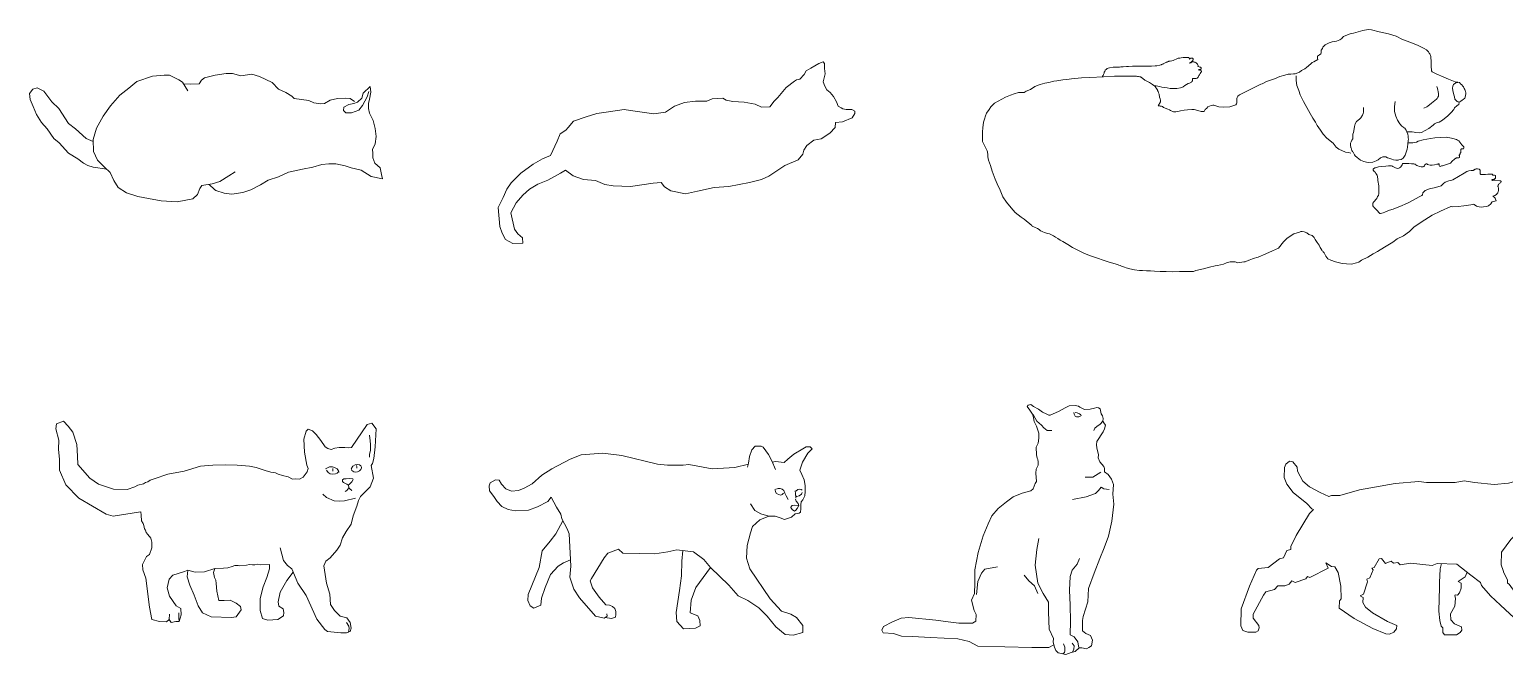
# Model space of a CAD drawing. Header units: millimetres. Extents: x -63086 to 144078, y -129912 to 13382.
# Drawn here: x -57224 to -54804, y -95728 to -94704 of the extents above; entities that cross this region are included whole.
import ezdxf

# ---------------------------------------------------------------- set-up
doc = ezdxf.new("R2010")
doc.units = ezdxf.units.MM
doc.layers.get('0').update_dxf_attribs({"lineweight": 0})
doc.layers.add('展開建具用', color=250, linetype='Continuous', lineweight=9)

# ---------------------------------------------------------------- blocks, each defined once
blk = doc.blocks.new('犬13（CAD素材.com）')
at = {"color": 0, "linetype": 'ByBlock', "lineweight": -2}
for points in [[(-21.9, 57.1), (-21.7, 57.1), (-20.5, 56.9), (-18.9, 56.8), (-13.5, 56.8), (-10.3, 56.3), (-8, 55.8), (-2.1, 55.1), (1.9, 56.1), (7.9, 58.9), (14, 62.2), (21.2, 68), (23.3, 69.9), (27.5, 72.2), (30.9, 72.9), (36.2, 75.9), (45, 83.3), (50.4, 88.6), (54.8, 93.5), (56.2, 96.2), (59.8, 99.6), (59.8, 99.6), (59.9, 99.7), (60, 99.7), (60.5, 100), (61.3, 100.5), (62.2, 101.2), (63.2, 102), (63.2, 102), (63.3, 102.2), (63.3, 102.2), (63.4, 102.6), (63.4, 103), (63.2, 103.8), (63.5, 105.2), (63.8, 105.6), (64.8, 106.3), (66.2, 107.5), (68.4, 109.1), (70, 110.1), (72.7, 112.3), (73.5, 113.9), (74.2, 116.3), (74.3, 119.2), (74.3, 121), (73.9, 123.3), (73.7, 124.1), (73.4, 125.1), (73.2, 125.5), (72.8, 126.4), (72, 127.9), (71.4, 129.2), (70.6, 130.6), (69.2, 132.6), (68.3, 133.5), (65.1, 136.2), (64.5, 137.1), (64.5, 137.1), (64, 137.6), (61.2, 138.5), (56.9, 139.2), (46.1, 143.4), (37.1, 147.1), (27.2, 151.8), (19.5, 155.1), (19.4, 155.6), (18.5, 157.2), (18.3, 158.3), (18.2, 159.5), (17.9, 162.2), (17.8, 165), (17.8, 170.2), (17.6, 172.6), (17.6, 175.3), (17.4, 176.9), (17.2, 178.9), (17.2, 180.5), (15.4, 184.7), (14.3, 186.2), (14.3, 186.2), (13.1, 187.9), (10.1, 191.4), (6.4, 193.7), (-3.5, 198.5), (-15.9, 203.3), (-29.5, 208.6), (-39.8, 213.9), (-52.5, 217.8), (-67.7, 220.8), (-80.3, 224.1), (-85.4, 224.7), (-94.4, 222.9), (-109.6, 218.8), (-115.3, 217.4), (-122.5, 214.8), (-126.4, 213.2), (-127.8, 211.9), (-129.1, 209.9), (-132, 207.7), (-137.5, 205.4), (-141.4, 205.1), (-144.8, 204.7), (-149.7, 202.8), (-156.1, 199.4), (-160.3, 195.9), (-160.7, 193.6), (-162.8, 190.9), (-163, 189.3), (-163, 186.3), (-163.5, 184.7), (-165.3, 183.5), (-167.4, 182.4), (-168.6, 181.3), (-168.6, 181.3), (-168.7, 180.5), (-168.9, 179.5), (-168.9, 177.2), (-168.4, 175.8), (-170.9, 173.8), (-172, 173.5), (-175, 171.8), (-177.3, 170.7), (-179.8, 168.6), (-186.7, 162.7), (-189.8, 160.4), (-194.8, 157.7), (-198.5, 154.9), (-205.4, 152.3), (-208.3, 152.3), (-212.8, 151.7), (-217.1, 151.4), (-222.6, 149.9), (-230.4, 147.7), (-239.5, 143.9), (-252.2, 139.7), (-259.6, 135.7), (-261.9, 135.1), (-261.9, 135.1), (-296.5, 117.4), (-299.5, 115.7), (-300.6, 113.4), (-301.3, 111.6), (-301.3, 104), (-301.8, 102.9), (-302.5, 101.5), (-307.8, 99.4), (-312.4, 98), (-323.4, 97.6), (-330.8, 98), (-337.4, 100.3), (-339.1, 100.8), (-340.7, 100.6), (-343.4, 99.9), (-348.7, 97.8), (-350.3, 96), (-353.3, 93.7), (-354.9, 90.4), (-355.6, 90.2), (-359.5, 90.2), (-365.3, 92), (-371.3, 93.7), (-375.2, 93.7), (-382.3, 93), (-387.6, 92.3), (-393.6, 91.3), (-397.8, 90.2), (-401.4, 89.5), (-403.7, 89.5), (-405.1, 89.7), (-409.7, 91.8), (-411.8, 93.2), (-414.3, 94.3), (-421.2, 97.1), (-422.9, 98.3), (-424.9, 98.9), (-426.5, 99.2), (-427, 99.2), (-428.1, 99.4), (-430, 99.8), (-426.2, 106.3), (-426.2, 106.5), (-426.2, 107.2), (-426.3, 107.6), (-426.3, 108), (-426.3, 108.4), (-426.4, 108.8), (-426.5, 109.2), (-426.6, 109.7), (-426.8, 110.5), (-426.9, 111.1), (-427, 111.3), (-427.9, 113.6), (-428.6, 118.5), (-429.6, 120.9), (-430.3, 123.3), (-430.5, 123.8), (-430.7, 124.3), (-431.1, 125), (-431.5, 125.7), (-431.7, 126.2), (-432.2, 126.9), (-432.5, 127.5), (-432.9, 128.2), (-433.3, 128.8), (-433.8, 129.5), (-434.1, 129.9), (-434.5, 130.3), (-434.5, 130.3), (-434.6, 130.5), (-435, 131.2), (-435.4, 131.7), (-435.8, 132), (-436.3, 132.4), (-437.1, 132.9), (-439.4, 134.4), (-444.2, 138), (-451.8, 141.9), (-458.3, 146.6), (-458.7, 146.7), (-459.4, 147), (-460.3, 147.4), (-462.5, 147.9), (-464, 147.9), (-465.7, 148), (-468.1, 148.1), (-468.3, 148), (-479.5, 148), (-501.6, 148.4), (-519.9, 147.3), (-542.4, 146.3), (-555.9, 145.6), (-572.4, 143.9), (-580, 143), (-586.5, 142.5), (-596.6, 140.7), (-601.5, 139.8), (-609.3, 137.9), (-616.2, 136.9), (-623.5, 134.7), (-625.3, 133.9), (-632.5, 131.2), (-639.7, 126.6), (-646.8, 123.4), (-650.2, 121.5), (-651.4, 121.4), (-659.4, 121.4), (-666.6, 119.2), (-672.3, 117.1), (-680.5, 113.7), (-698.8, 104.2), (-703.4, 99.3), (-704.6, 97.7), (-707.4, 93.4), (-712, 87.7), (-713.4, 83), (-715.1, 77.6), (-716.5, 72.6), (-718, 63.5), (-718.1, 56.7), (-718.1, 53.4), (-718.6, 46), (-718.6, 46), (-718.3, 41.1), (-717, 38.8), (-713.4, 31.3), (-710.6, 25.8), (-710.3, 24.2), (-709.7, 19.3), (-709.4, 15.9), (-708.6, 10.3), (-707.1, 6.4), (-705.4, 1.7), (-702.3, -7.7), (-697.7, -20.6), (-694.3, -28.4), (-694.3, -28.4), (-689.6, -38.6), (-684.9, -49.6), (-679.2, -58.4), (-671.3, -67.9), (-664.7, -75.3), (-654.9, -82.9), (-649.9, -86.5), (-637.6, -96.8), (-636.6, -97.6), (-633.1, -99.3), (-628, -101.4), (-625.6, -103), (-625.6, -103), (-624.5, -104.4), (-623.1, -105.2), (-621.3, -106.1), (-619.2, -107.1), (-616.9, -108.1), (-613.6, -109), (-611.9, -109.6), (-608.6, -110.2), (-606.4, -111.1), (-601.9, -113.8), (-598.4, -115.8), (-594.9, -117.8), (-590.7, -120.5), (-586.3, -122.9), (-578.5, -127.5), (-570.6, -132.7), (-560.7, -137.8), (-551.9, -142), (-542.6, -145.6), (-539.5, -147), (-510.8, -157), (-497.1, -160.8), (-494.9, -161.7), (-492.4, -162.3), (-490.1, -163.4), (-485.3, -164.9), (-482.4, -166), (-476.6, -167.8), (-468.9, -169.2), (-461, -170.5), (-455.6, -170.6), (-449.2, -170.7), (-443, -170.7), (-436, -171.5), (-427, -172.3), (-417.3, -172.3), (-407, -172.4), (-395.3, -172.3), (-382.9, -172.2), (-374.8, -172.2), (-372.4, -172), (-368.2, -170.5), (-355.8, -167.6), (-345.9, -165.1), (-336.6, -162.7), (-333.1, -162.1), (-323.2, -160), (-318.2, -158), (-312.1, -156.4), (-304.1, -156.4), (-299.7, -157.8), (-289.4, -156.4), (-287.7, -156.1), (-281.2, -153.5), (-280.8, -153.3), (-275.6, -151), (-274.5, -150.8), (-266.1, -148.7), (-253.6, -143), (-242.5, -138.3), (-233, -134), (-224.3, -123.3), (-218.7, -117.6), (-207.8, -110.4), (-198.3, -107.4), (-198.3, -107.4), (-196, -106.5), (-193.7, -106.5), (-190.8, -107.2), (-186.5, -108.8), (-183.1, -111.1), (-177.6, -112.9), (-174.2, -116.3), (-172.4, -119.7), (-169.5, -124.7), (-166.3, -129), (-164.5, -132.6), (-163.3, -134.2), (-161.7, -137.1), (-160.9, -138.2), (-160.2, -138.8), (-159.3, -139.6), (-158.7, -140.4), (-157.6, -141.7), (-157.2, -142.5), (-156.6, -143.7), (-155, -146.9), (-151.6, -151.3), (-146.8, -153.4), (-139.3, -156.4), (-128.4, -159.1), (-121, -159.5), (-113.1, -159.8), (-104.6, -157.8), (-101.2, -156.8), (-96.5, -153.4), (-96.5, -153.4), (-86, -148.3), (-77.3, -143.2), (-70.3, -139.1), (-59.1, -132), (-45.3, -123.7), (-38.3, -118.6), (-27.8, -113.3), (-18.1, -106.2), (-10, -98.8), (7.2, -87.5), (19.3, -79.8), (33.2, -73.3), (50, -65.7), (50.7, -65.7), (50.7, -65.7), (52.6, -65.9), (61.8, -65.2), (71.5, -64.5), (82.5, -62.9), (84.8, -62.4), (86.9, -61.5), (87.1, -61.5), (88.3, -62.4), (92.2, -64.7), (96.5, -66.1), (99.5, -66.4), (103.5, -66.1), (108.7, -65.2), (111.5, -64.3), (115.7, -61.3), (117, -58.1), (117.5, -57.7), (118.1, -57.7), (118.5, -57.8), (124.2, -56), (123.4, -53.2), (122.6, -51.9), (120.4, -49.5), (118.6, -48.4), (122.3, -47.3), (124.8, -45.7), (126.2, -43.9), (127, -43), (127.6, -41), (128.1, -39.9), (128.1, -37.5), (128, -35.5), (127.5, -33.3), (127.5, -33.3), (127.3, -32.9), (127.2, -32.3), (127.2, -31.7), (127.3, -31.3), (127.5, -30.5), (127.9, -29.7), (128.3, -28.9), (129.3, -28.3), (130.5, -27.8), (131, -26.9), (131.8, -26), (132.3, -25.2), (132.4, -24.6), (132.1, -23.8), (132.1, -23.8), (131.9, -23.6), (130.2, -23.1), (121.9, -22.3), (119.9, -22.2), (118.4, -22.6), (117.4, -21.8), (118, -21.4), (119.6, -21.1), (120, -21), (120.8, -20.5), (121.4, -20.3), (122.1, -20), (122.8, -19.5), (123.2, -18.8), (123.4, -18.1), (123.4, -16.3), (123.4, -15.6), (123.3, -15), (123, -14.8), (122.8, -14.5), (121.6, -13.9), (120.6, -13.9), (119, -13.9), (118.2, -13.7), (118.1, -13.3), (118.1, -12.7), (117.9, -12.5), (110.4, -12.5), (107, -12.9), (103.7, -13), (98.9, -13), (98.4, -12.7), (98.1, -11.9), (98, -11.7), (98, -11.3), (98, -9.8), (98, -9.2), (97.8, -8.4), (97.8, -7.5), (97.8, -7.1), (97.8, -6.5), (97.8, -6.1), (97.8, -5.8), (97.4, -5.1), (96.4, -4.2), (95.9, -4.1), (93.9, -3.8), (92.8, -3.8), (91.5, -3.9), (89.8, -4.3), (89.3, -4.7), (88.7, -4.8), (88, -5.2), (87.5, -5.8), (87.1, -6.1), (86.8, -6.3), (86.8, -6.3), (86.6, -6.3), (85.6, -6.5), (84.9, -6.6), (84.4, -6.7), (83.5, -6.6), (79.3, -6.9), (76.1, -8), (71.7, -10.6), (62.5, -16.5), (53, -21.7), (49.8, -22.7), (46.6, -23.1), (40.9, -25.8), (37.8, -27.9), (34.2, -31.3), (28.6, -33.2), (22.7, -34.9), (20.1, -35.2), (16.2, -35.7), (12, -37.5), (8.1, -39.4), (6.2, -41), (4.1, -43.1), (3.5, -46.1), (2.2, -47.6), (1.2, -48.1), (-2.1, -49.6), (-11.9, -55.2), (-21.3, -60), (-33.5, -65.6), (-43.7, -69.1), (-44.9, -69.7), (-44.9, -69.7), (-50.5, -71.7), (-58.4, -74.7), (-61.3, -75.9), (-65.6, -76.9), (-66.5, -76.9), (-67, -76.5), (-68.1, -75.1), (-70.5, -72.4), (-72.1, -70.7), (-73.4, -69.1), (-75.3, -67.5), (-76, -66.8), (-76.5, -66.3), (-77.4, -65.4), (-77.6, -64.9), (-77.9, -64.2), (-78, -63.5), (-78.1, -62.7), (-78.1, -61.9), (-78, -60.8), (-77.8, -60.2), (-76.6, -57.8), (-74.5, -55.9), (-73.5, -54.7), (-73, -53.8), (-71.6, -52.3), (-70.1, -49.1), (-68.9, -47.6), (-68, -44.1), (-67.9, -41.7), (-67.9, -34.3), (-68.2, -31.3), (-69.7, -23), (-69.7, -20.2), (-71, -13.9), (-73, -11.3), (-73.8, -9.3), (-74.4, -9), (-75.7, -7.8), (-77.1, -6.5), (-77.4, -5.9), (-77.4, -4.2), (-76.6, -3.1), (-75.3, -2.7), (-74.5, -2.3), (-73.6, -2), (-68.7, -0.6), (-63.6, 0.1), (-56.5, 0.6), (-52.1, 1), (-48.7, 1.4), (-47.4, 1.3), (-46, 0.9), (-45, 0.2), (-44.1, -0.5), (-40.6, -2.1), (-39, -2.5), (-37.7, -2.9), (-35.5, -2.7), (-34.2, -2.2), (-32.8, -1.2), (-32.3, -0.3), (-31, 1.4), (-30, 2.7), (-29.4, 3.7), (-29.1, 4.7), (-28.7, 5.1), (-28.6, 5.1), (-28.5, 5.2), (-28.2, 5.2), (-26.9, 5.3), (-24.9, 5.3), (-22.1, 5.1), (-19.2, 5.1), (-14.7, 4.6), (-10.6, 4.3), (-9.6, 4.1), (-8.1, 3.7), (-7.2, 2.7), (-6, 1.8), (-4, 1), (-1.2, 0.3), (1.2, -0.3), (4.5, -0.3), (5.9, 0.3), (6.6, 1), (7, 1.6), (7, 1.8), (7.2, 2.6), (7.8, 3.6), (8.2, 3.9), (9.4, 4.3), (10.5, 4.3), (11.9, 3.4), (13.8, 2.6), (16.1, 2.4), (19.3, 2.5), (23.3, 3.1), (26.8, 4), (29.3, 4.2), (29.7, 4.4), (30.2, 4.6), (30.6, 4.6), (30.8, 4.3), (30.8, 4), (31, 3.1), (31, 3), (31, 2.2), (31, 1.5), (31.2, 0.7), (31.6, 0.5), (32.6, 0.4), (34.6, 1.1), (36.5, 1.2), (38, 1.6), (39.3, 2.1), (41.1, 2.7), (46.3, 4.5), (49.3, 5.8), (52, 9), (56.1, 12), (56.7, 12.7), (56.8, 12.9), (57.1, 13.3), (57.7, 13.5), (57.9, 13.6), (58.7, 14), (59.5, 14.2), (60, 14.3), (60.9, 14.4), (62, 14.5), (63, 14.6), (64, 14.9), (64, 14.9), (64.2, 15), (64.2, 15.1), (64.2, 15.1), (64.3, 15.4), (64.3, 15.5), (64.4, 15.7), (64.4, 16), (64.4, 16.3), (64.4, 16.6), (64.3, 16.7), (64.3, 16.8), (64.3, 17), (64.2, 17.3), (64, 17.6), (63.8, 17.9), (63.6, 18.2), (63.4, 18.6), (63.6, 18.8), (63.6, 18.8), (64, 19.1), (64.6, 19.5), (64.9, 19.8), (64.9, 20.6), (65, 21), (65.4, 21.8), (66, 22.3), (66.3, 22.9), (66.3, 23.4), (66.3, 24.2), (66.3, 24.9), (66.2, 26), (66.3, 27), (66.6, 27.8), (67.4, 28.9), (67.7, 29), (68.2, 28.9), (69.5, 28.9), (70.2, 29), (70.8, 29.3), (71.4, 30.3), (71.4, 31.4), (71.2, 32.2), (71.2, 32.2), (71, 32.9), (68.1, 35.8), (64.8, 40.1), (63.1, 42), (61.1, 43.3), (59, 44.5), (53.3, 46.3), (50.8, 46.6), (42.2, 48.2), (32.9, 47.7), (23.9, 47.4), (16.8, 46.3), (4.3, 43.6), (-3.7, 41.5), (-6.6, 40), (-9.2, 39.5), (-12.4, 39.2), (-14.9, 38.9), (-18, 38.8), (-19.3, 38.8), (-20.4, 38.8)], [(-436.1, 132.3), (-435.9, 132.3), (-435.9, 132.3), (-435.7, 132.4), (-433.7, 132.6), (-427.8, 131.1), (-424.3, 130), (-420.5, 129.5), (-415.6, 129.2), (-410.4, 128.1), (-399.4, 128.1), (-393.6, 128.9), (-391.1, 129.9), (-389.1, 130.9), (-386.4, 133), (-380.9, 136.2), (-378.6, 136.8), (-376.8, 137.7), (-375.6, 138.6), (-374.7, 139.7), (-374.4, 140), (-373.9, 140.5), (-373.9, 141.7), (-374, 142.6), (-374, 143.4), (-374, 143.7), (-373.8, 144.1), (-373.4, 144.3), (-373, 144.3), (-372.4, 144.3), (-370.3, 144.3), (-368.1, 144.5), (-366.2, 144.9), (-365.5, 145.6), (-364.7, 146.6), (-364, 148.3), (-363.4, 149.4), (-362.6, 150.7), (-361.2, 152.6), (-358.9, 155.7), (-359.7, 157.4), (-360.2, 157.5), (-364.6, 158.4), (-364.2, 158.5), (-363.1, 158.6), (-362.1, 159.2), (-361.4, 159.4), (-360.6, 159.4), (-360, 159.8), (-359.8, 160.1), (-359.7, 160.5), (-359.7, 161.5), (-359.9, 162.3), (-360, 162.5), (-360.7, 162.8), (-361.3, 163.1), (-361.6, 163.2), (-364.2, 163.9), (-364.6, 164), (-364.9, 164.5), (-364.8, 165.3), (-364.8, 165.3), (-364.6, 165.7), (-364.9, 166.9), (-365.7, 167.7), (-366.3, 168.5), (-366.8, 169), (-367.4, 169.5), (-368.1, 170.2), (-368.9, 170.6), (-369.4, 170.9), (-370, 171.1), (-371.5, 171.5), (-372.5, 171.7), (-373.1, 171.7), (-373.7, 171.6), (-373.7, 171.6), (-374.7, 171.3), (-375.7, 171.1), (-376.8, 170.3), (-378.8, 169.3), (-377, 170.9), (-375.7, 172), (-374.5, 172.9), (-374.5, 172.9), (-374, 173.3), (-373.1, 174.3), (-372.8, 175.2), (-372.7, 175.9), (-372.7, 176.4), (-373.1, 177.2), (-373.3, 177.5), (-373.3, 177.5), (-373.7, 177.7), (-374.2, 177.7), (-374.8, 177.7), (-375, 177.8), (-375.6, 177.8), (-376.2, 177.6), (-376.9, 177.5), (-376.9, 177.4), (-377.5, 177), (-377.7, 176.7), (-378.1, 176.4), (-378.3, 176.3), (-378.6, 176.3), (-379, 176.6), (-379, 176.9), (-379, 177.3), (-379, 177.6), (-379, 177.6), (-379.1, 177.8), (-379.2, 178), (-379.3, 178.2), (-379.5, 178.4), (-379.9, 178.5), (-380.2, 178.6), (-381.1, 178.7), (-381.3, 178.7), (-381.6, 178.7), (-381.6, 178.7), (-383.1, 178.8), (-385.8, 178.9), (-389.2, 178.7), (-392.3, 178.5), (-394.6, 178), (-397.1, 177.6), (-400.8, 176.3), (-403.2, 175.3), (-405.7, 174), (-407.6, 173.4), (-410.6, 173.1), (-411.9, 172.9), (-412.7, 172.9), (-413.4, 172.5), (-414.5, 171.9), (-415.4, 171.6), (-416, 171.2), (-417.2, 170.4), (-417.7, 170.4), (-419.8, 169.4), (-421.9, 168.5), (-422.7, 167.9), (-424.7, 167.3), (-425.2, 167.1), (-425.9, 166.7), (-427.7, 166.3), (-432.3, 165.3), (-434.9, 165.2), (-441.3, 164.6), (-444.9, 164.7), (-448.4, 164.7), (-454, 164.8), (-460.9, 164.6), (-468.1, 164.5), (-472.3, 164.5), (-478.8, 164.1), (-482.3, 164.1), (-487.6, 163.3), (-491.3, 163.3), (-493.7, 163), (-496.4, 163)], [(-495.9, 163.2), (-498.7, 162.9), (-504, 162.8), (-509.8, 161.8), (-512.4, 161.4), (-514, 160.6), (-515.6, 159.3), (-517, 157.9), (-517.9, 156.1), (-518.6, 154.9), (-518.9, 153.3), (-519.2, 152.3), (-519.2, 152.2), (-519.7, 150.9), (-520.5, 149.3), (-520.9, 148.7), (-521.4, 148.1), (-522, 147.2)], [(-203.8, 148.8), (-203.8, 141), (-202.8, 133.1), (-199.4, 125), (-197.3, 117.5), (-191.9, 106.9), (-186.1, 96.7), (-180.7, 86.9), (-176.3, 79.4), (-172.2, 72.6), (-169.5, 67.1), (-164, 59.7), (-159.6, 52.9), (-153.5, 46.7), (-143.3, 38.6), (-138.2, 32.1), (-133.7, 28.4), (-122.8, 23.6), (-118.1, 23.3), (-114.3, 22.2)], [(27, 131.3), (27.3, 129.6), (28.6, 126.1), (29.4, 122.5), (29.5, 120.1), (29.5, 115.4), (28.7, 113.8), (27.3, 111.5), (26.6, 110.6), (18.1, 104), (12.2, 99), (10.8, 97.9), (5.4, 95.9)], [(61.3, 138.1), (58.2, 137.2), (54.1, 134.6), (53, 131.9), (52.5, 128.4), (53, 124.5), (55.1, 117.6), (55.7, 114.5), (56.7, 110.7), (58.7, 108.2), (60.6, 106.7), (61.5, 106.3), (62.4, 106), (63.8, 105.8)], [(-93.2, 96.8), (-93.2, 93.6), (-93.3, 89.1), (-93.9, 86.8), (-94.8, 84.3), (-97.7, 80.2), (-100.1, 77.5), (-100.1, 77.5), (-104.7, 73.7), (-107.1, 69.9), (-107.1, 69.9), (-108.1, 65.8), (-108.7, 62), (-109.8, 55.8), (-110.6, 53), (-110.6, 50.5), (-111, 45.6), (-112.4, 43.1), (-113.3, 40.7), (-114.8, 38.3), (-114.9, 35.9), (-113.9, 31), (-113.7, 30.5), (-113.7, 30.5), (-113.2, 28.5), (-112.4, 26.3), (-111.6, 24.9), (-111.1, 24.2), (-110.4, 23.5), (-109.7, 22.4), (-109.7, 22.4), (-108, 19.2), (-106.9, 17.8), (-103.6, 14.8), (-98.2, 10.4), (-92.9, 8.1), (-88.6, 7.1), (-84.6, 6.8), (-78.2, 7.1), (-72.8, 9.2), (-69.1, 11.2), (-65.2, 14.2), (-61.4, 16), (-59.5, 16.2), (-56.9, 16.2), (-54.2, 14.3), (-52, 13.6), (-46.8, 11.9), (-43.9, 11.2), (-40.4, 10.3), (-36.6, 10.4), (-35.3, 10.9), (-31.8, 11.8), (-28, 14), (-26, 17.1), (-25.1, 18.6), (-24.4, 20.2), (-22.9, 25.2), (-21.7, 28.6), (-21.2, 31.7), (-20, 42.8), (-20, 42.8), (-19.8, 43.4), (-19.6, 44.2), (-19.6, 45.4), (-19.8, 46.7), (-19.8, 47.7), (-20, 49.5), (-20.2, 51), (-20.5, 52.3), (-20.5, 52.3), (-20.6, 52.9), (-22.3, 57), (-23.4, 59.6), (-23.6, 59.9), (-23.9, 60.5), (-24.3, 61.1), (-24.7, 61.8), (-25.2, 62.4), (-25.7, 62.9), (-26.5, 63.4), (-26.9, 63.8), (-26.9, 63.8), (-27.1, 63.9), (-30.3, 66.4), (-33.6, 70.1), (-37.5, 75.9), (-40.1, 82.7), (-42.2, 90.2), (-42.2, 98.1), (-42.1, 103.1), (-41.6, 106.6)]]:
    blk.add_lwpolyline(points, dxfattribs=at)
blk = doc.blocks.new('猫1（CAD素材.com）')
at = {"color": 0, "linetype": 'ByBlock', "lineweight": -2}
for points in [[(-288.1, 30.4), (-288.8, 21.6), (-293, 18.2), (-304.7, 18.3), (-317, 22), (-320.7, 41.8), (-326.9, 89.7), (-332.1, 103.2), (-332.3, 112.2), (-326.1, 125), (-320.7, 128.5), (-317, 139.2), (-317, 148.9), (-318.7, 155.1), (-323.9, 161.1), (-326.4, 164.5), (-327.3, 168.4), (-329, 170.6), (-330.4, 176.1), (-331.3, 179.3), (-334.2, 183.4), (-334.7, 192.9), (-335.1, 198.4), (-339.2, 198.1), (-380.4, 191.3), (-392.1, 194.4), (-436.7, 220.6), (-458.1, 242.8), (-468.7, 266.8), (-468.7, 284.3), (-470.3, 301.1), (-469.5, 316), (-474.5, 334.7), (-473.7, 342.7), (-461.9, 346.9), (-454.6, 338.9), (-446.6, 329), (-440.1, 308.8), (-439.3, 289.7), (-438.6, 275.9), (-418.7, 253.8), (-404.6, 243.9), (-379.8, 235.5), (-357.7, 235.1), (-345.1, 239.3), (-339.8, 242), (-330.5, 244.4), (-327.6, 246.2), (-323.6, 247.5), (-320, 250.1), (-313.4, 252.4), (-290.7, 259.9), (-263.9, 265.1), (-237.2, 273.2), (-217.1, 274.9), (-197, 275.4), (-176.9, 274.9), (-156.8, 273), (-146.2, 271), (-131.1, 266.2), (-121.9, 263.6), (-114.3, 262.5), (-109.7, 260), (-102.5, 257.9), (-93.4, 255.8), (-86.1, 251.9), (-80.6, 252.5), (-75, 251.7), (-68.9, 255.3), (-62, 263.7), (-60.7, 269.5), (-62.8, 275), (-66.8, 296.1), (-67.5, 317.6), (-64, 330.5), (-60.8, 333.7), (-53.7, 331.4), (-47.7, 325.4), (-39.6, 315.3), (-32.9, 304.9), (-28.5, 302.2), (-22.9, 300.4), (-22.9, 300.4), (-17.1, 302.6), (-9.7, 303.6), (-0.7, 303.8), (5.4, 303.2), (10.6, 303.8), (36.2, 341.5), (43.9, 343.6), (50.9, 334.7), (49.7, 314.9), (49.3, 304.7), (47, 285.6), (44.9, 277.7), (42.7, 274.5), (46.5, 253.8), (41, 239.2), (25, 223.4), (22, 217), (19.3, 207.4), (13.4, 191.8), (9.8, 178.4), (1.8, 165.9), (-4.4, 156), (-8.2, 143.9), (-13.8, 135.6), (-24.6, 123.1), (-31.7, 117.3), (-34.7, 109.8), (-30.6, 81.3), (-25, 63.3), (-23.9, 46.6), (-17.6, 36.4), (-8.4, 27.2), (2.7, 24.5), (8.5, 17.1), (9.7, 7.6), (8.3, 2.1), (5.6, 1.6)], [(40.1, 323.9), (41, 315), (41.7, 308.6), (41.4, 299.7), (39.9, 292.2), (39.9, 288)], [(-32.1, 269.1), (-25.8, 272.1), (-20.6, 272.4), (-16.5, 270.7), (-13.1, 268.9), (-10.8, 265.6), (-9.6, 263.6)], [(-10.2, 264.6), (-12.9, 262), (-15.7, 260.6), (-20.8, 260), (-24.8, 260.5), (-27.9, 262.7), (-30.4, 266.5)], [(-20.3, 269.7), (-20.1, 265.2)], [(10, 268.8), (12.9, 273), (16.7, 275.3), (21.1, 276), (23.6, 275.7), (25.7, 273.9), (26.8, 271.5), (26.8, 270.3), (26, 267.8), (23.8, 265.4), (20.4, 263.9), (17.4, 263.6), (14.4, 263.8), (11.2, 265.9), (10.3, 267.7)], [(18.5, 274.1), (19.1, 272), (19.3, 270.2)], [(13.3, 251.2), (11, 247.4), (9, 245.3), (6.8, 243), (4.7, 242.7), (2.8, 243.6), (-2.4, 246.4), (-4.3, 248), (-4.2, 250.6), (-2, 252.3), (1.7, 252.7), (7.9, 252.8), (12.8, 252.3), (13.3, 251.2)], [(5.7, 242.8), (6.1, 237.7), (8.1, 235.6), (10.5, 233.8), (11.2, 232.8)], [(16.9, 220.9), (-1, 216.6), (-9.5, 215.6), (-18, 216.3), (-30.7, 221.7), (-36.7, 227.2)], [(6.1, 237.7), (4.6, 235.6), (2.6, 233.5), (-0.1, 231.9)], [(2.3, 17), (6, 11.1), (6.4, 7), (5.5, 1.2), (2.3, 0.2), (-2.3, -0.2), (-7.1, -0.1), (-29, 2.4), (-33.4, 5.7), (-46.6, 22.4), (-64, 61.2), (-77.4, 81.6), (-87.4, 105.1), (-94.3, 110.2), (-101.2, 118.5), (-106.8, 139.3)], [(-213.6, 105.3), (-230.6, 100), (-245.9, 99.7), (-258.2, 102.6), (-263.4, 100.7), (-282.6, 94.5), (-288.7, 87.7), (-291.8, 74), (-287.9, 60.3), (-277.2, 44.4), (-269.7, 39.8), (-268.9, 29.4), (-272.5, 18.7)], [(-85, 99.4), (-95.7, 85.9), (-106.5, 66.9), (-109.6, 50.7), (-108.9, 43.9), (-101.6, 39.1), (-100.5, 33.4), (-101.3, 27.7), (-110.6, 21.6), (-126.7, 20.7), (-135.6, 23.5), (-139.6, 36.7), (-139.1, 56.2), (-134.4, 75.6), (-128.5, 90.9), (-123.8, 104.9), (-123.8, 111.8), (-138.2, 111.3), (-143.3, 112.6), (-148.3, 111.7), (-152.1, 111.3), (-156.6, 112.1), (-161.6, 110.7), (-173.3, 110.1), (-175.6, 110.4), (-180.8, 110.5), (-185.5, 108.6), (-192.2, 106.8), (-199.7, 106.1), (-213.6, 105.3), (-215.7, 98.9), (-214.5, 90.5), (-212.2, 86.4), (-211.3, 81), (-210.4, 68.3), (-207.1, 52.9), (-198.3, 52.8), (-188.5, 53.7), (-178.6, 48.5), (-171.7, 43.4), (-170.8, 37.7), (-178.5, 26.4), (-186.6, 24.9), (-220, 26), (-234.1, 32.5), (-240.9, 44.2), (-247.6, 61.6), (-254.7, 77.9), (-258.9, 91.9), (-258.2, 102.6)], [(-272.8, 32.5), (-272.7, 24.8), (-272.5, 18.7), (-277.7, 18.6), (-285.1, 16.7), (-288.8, 21.6)]]:
    blk.add_lwpolyline(points, dxfattribs=at)
blk = doc.blocks.new('猫2（CAD素材.com）')
at = {"color": 0, "linetype": 'ByBlock', "lineweight": -2}
for points in [[(-280.3, 15.5), (-269.9, 13.9), (-263.1, 16.1), (-262.6, 20.4), (-262.8, 25.3), (-263.9, 30.5), (-268.1, 33.8), (-273, 36), (-278.7, 36.6), (-289.8, 48.8), (-301, 64.4), (-304.4, 75.6), (-302.2, 79.3), (-281.7, 113.5), (-275.4, 121.3), (-258.2, 127.8), (-250.8, 120.8), (-222.9, 120.5), (-198.4, 119.9), (-177.1, 123), (-162.3, 126.4), (-135.3, 123.5), (-118.4, 110.7), (-107.4, 97.8), (-77.1, 68.5), (-61.8, 50.9), (-45.8, 43.3), (-28, 31.3), (-14.2, 17.8), (0, 0), (15.3, -12.4), (28.2, -13.3), (44, -9), (44.4, 2.5), (34.1, 15.3), (24.8, 21.2), (9.2, 25.9), (-9.2, 46.2), (-42.6, 95.6), (-48, 112.7), (-47.1, 133.5), (-41.4, 154.3), (-38.1, 164.7), (-26.3, 175.6), (-11.6, 181.5), (-1.4, 181.5), (6.8, 179), (14.3, 176.5), (25.4, 179.9), (31.6, 185.6), (38, 186.4), (40.3, 188), (41, 193.9), (40.7, 200.3), (41.3, 205), (44.4, 208.7), (47.4, 215.3), (48.1, 222.1), (48.3, 232.1), (46.4, 241.4), (42.4, 250), (39.3, 256.9), (43.8, 270.3), (52.2, 285.1), (59.4, 292.2), (56.1, 295.5), (49.8, 295.5), (44, 292), (29.4, 283.2), (19.7, 275.1), (13.8, 269.9), (-0.4, 271.2), (-5.8, 270.1)], [(-0.5, 258.3), (-6.8, 272.2), (-12.3, 283), (-21.1, 294.8), (-24, 296.7), (-34, 296.6), (-39.3, 290.4), (-43.5, 279.3), (-44.8, 268.6), (-46.6, 262.1)], [(-45.1, 267.2), (-67.3, 261.4), (-104.6, 259.5), (-142.6, 266.7), (-152.1, 265.1), (-177.9, 265.3), (-194.2, 266.9), (-252.6, 281.2), (-283.9, 284.9), (-319.2, 282.3), (-337.4, 275.4), (-367.3, 259.5), (-383.7, 248.8), (-399.6, 234.7), (-412.7, 227.6), (-422.4, 223.9), (-433.5, 222.5), (-442.8, 226.3), (-449.9, 234), (-453.8, 240.9), (-460, 241.5), (-468.7, 236.2), (-470.4, 231.2), (-470, 223.4), (-462.7, 213.7), (-457.2, 205.9), (-449.4, 197.8), (-439.2, 192.9), (-427.3, 190.2), (-405.8, 191.6), (-391.2, 196.9), (-374, 205.9), (-368.6, 212.8), (-359.9, 196.6), (-352.8, 185.2), (-351.2, 177.2), (-342.1, 161), (-339.2, 152.6), (-336.1, 99.6), (-338.2, 81.8), (-331.4, 62.2), (-322.2, 47.6), (-295.9, 17.9), (-281.9, 14.4), (-276.9, 17.7), (-277.2, 21.8)], [(-1.7, 225.6), (3.7, 226.9), (6.9, 226.9), (10.1, 226.2), (13, 223.8), (14.7, 219.7), (17.1, 214.8), (20.4, 209.2)], [(12.4, 219.4), (10.6, 217.2), (8.2, 216.4), (4.2, 217.2), (0.5, 219.2), (-0.8, 222.2), (-0.9, 224.1)], [(31.8, 223.1), (32.2, 218.9), (32.8, 211.1)], [(32.5, 215), (34.5, 213.8), (38.3, 215.1), (42.1, 217.7), (43.4, 220.4)], [(33, 222.9), (36.2, 225.4), (39, 225.8), (41.7, 225.2), (42.9, 224.1)], [(-11.6, 181.5), (-24.6, 185.3), (-34.6, 191), (-41.4, 202.2)], [(32, 209.8), (33.5, 206.3), (36.7, 202.3), (37.8, 199), (35.1, 194.2), (33, 191.7), (30.4, 190.1), (27, 192.5), (24.8, 195.7), (25, 197.7), (26.6, 199), (30.3, 199.5), (37.6, 199.4)], [(-349.4, 174.1), (-361.2, 152.9), (-370.1, 140.7), (-383.4, 124.8), (-388.2, 97.8), (-406.1, 53.1), (-406.8, 43.7), (-402.8, 34.7), (-397, 30.9), (-385.3, 35.8), (-384.2, 47), (-378.6, 64.5), (-369.8, 85.9), (-357.2, 99.8), (-348.6, 105.4), (-336.7, 110.3)], [(-107.4, 97.8), (-131.3, 64.6), (-139.1, 44.2), (-140.6, 23.1), (-127.8, 18.2), (-124.5, 10.4), (-124.3, 2.1), (-131.7, -2.1), (-151.3, -3.2), (-162.4, 9), (-163.6, 23.5), (-158, 59.7), (-155, 83.7), (-154.3, 108.2), (-152.4, 125.3)]]:
    blk.add_lwpolyline(points, dxfattribs=at)
blk = doc.blocks.new('猫3（CAD素材.com）')
at = {"color": 0, "linetype": 'ByBlock', "lineweight": -2}
for points in [[(-49.1, 356.3), (-56.5, 356.8), (-62.4, 360.9), (-66.1, 365.4), (-73.8, 371.7), (-79.1, 381.9), (-80.8, 383.4), (-85.2, 389.7), (-89.4, 395.8), (-87.9, 398.2), (-83.6, 399.1), (-78.9, 395.8), (-70.8, 391.3), (-64.3, 386.7), (-58.3, 383.7), (-54, 381.9), (-51.7, 381.8), (-38.3, 387.7), (-27.1, 393.8), (-20.6, 396.8), (-10.5, 397.6), (-5.5, 396.5), (-3, 394.7), (4.8, 391), (13.8, 391.4), (21.1, 393.4), (24.8, 394.4), (27.5, 393.6), (30, 391.9), (31.7, 384), (34, 380.4), (35.3, 376.2), (34.9, 371.7), (30.3, 367.2), (24.8, 363.3), (21.6, 360.3), (19.7, 356.7)], [(-45.8, 5.2), (-54.1, 0.8), (-82.1, 0.8), (-170.2, 2.9), (-184.7, 10.8), (-203.2, 15.2), (-247.9, 17), (-277.6, 19), (-295.8, 19.4), (-308.6, 23.8), (-325.7, 24.8), (-327.7, 29), (-324.9, 35.1), (-310.5, 42.7), (-296.3, 49), (-283.6, 49.8), (-239.1, 45.8), (-219.1, 42.8), (-201.7, 40.9), (-179.1, 40.9), (-173.8, 43.9), (-173.1, 55), (-176.2, 61.2), (-180.8, 78.2), (-175.7, 89.5), (-175.3, 106.1), (-175.5, 128.1), (-169.7, 156.3), (-161.8, 184.1), (-153.4, 203.7), (-147.5, 216.6), (-137.2, 228.9), (-123.6, 239.8), (-112.6, 248), (-97.7, 253.8), (-83.6, 257.6), (-79.5, 261), (-76.1, 269.8), (-74.1, 273), (-75.1, 286.7), (-74.8, 292.9), (-71.5, 299.7), (-71.4, 305.2), (-71.9, 309), (-73, 311.1), (-74.1, 316.7), (-74.7, 329.1), (-71.6, 335.6), (-70.5, 343.8), (-70.3, 352.1), (-74.1, 363.7), (-77.8, 371.3), (-79.1, 377.4), (-79.7, 380.2), (-80.8, 383.4)], [(-0.1, 381.3), (-4.8, 379.1), (-8.4, 378.9), (-11, 380.3), (-12.3, 383.4), (-12.7, 386)], [(-11, 386.1), (-7.7, 385.4), (-3.5, 384), (-1.6, 382.4)], [(34.9, 371.7), (36.4, 369.3), (39.2, 365.1), (37.5, 359.3), (35.1, 354.4), (24.6, 338.5), (24.2, 333.1), (24.6, 328.4), (27.3, 316.4), (27.2, 311.7), (29.7, 305.1), (36.1, 297.8), (37.4, 294.1), (37.6, 289), (43.5, 284.3), (48.7, 276.9), (52.1, 268), (51.3, 252.3), (52.6, 236), (49.4, 207.8), (43.9, 183.1), (37.1, 164.4), (29.9, 146.5), (20.2, 122.9), (11.3, 97.5), (9.9, 75.6), (2.5, 51.7), (1.1, 45.1), (1.5, 34.2), (1.5, 28.3), (6.8, 23.9), (14.4, 20.3), (17.7, 12.6), (16.2, 3.6), (11.8, 0.8), (7.6, -1.4), (0, 0), (-4.1, 0.3)], [(31.3, 288.1), (18.5, 280.3), (5.5, 279.8)], [(45.1, 259.6), (36.1, 260.8), (31.8, 263.9), (27.6, 258), (22.5, 253.3), (7.4, 247.8), (-15.1, 243.3)], [(-3.8, 146.9), (-7.5, 137.3), (-15.6, 127.4), (-19.2, 117), (-20.2, 94.9), (-19.1, 70.2), (-18.6, 43.8), (-18.9, 21.7), (-12.4, 18), (-6.5, 10.3), (-5.2, 3.1), (-4.1, 0.3), (-10.9, -5.8), (-17.4, -7.3), (-26, -10.7), (-38.5, -8.2), (-42.3, -4), (-44.6, 1.1), (-47, 9.4), (-46.1, 15.5), (-53.4, 30.9), (-54.3, 58.5), (-54.5, 75.2), (-63.2, 89.4), (-72, 106.4), (-76.6, 135.7), (-73.8, 161.2), (-70.4, 179.7)], [(-138.2, 133), (-158.8, 129.1), (-164.2, 122.5), (-170.4, 109.1), (-172.6, 87.9)], [(-94.4, 119.1), (-86.5, 110.3), (-77.3, 102), (-71.9, 89.1)], [(-29.9, 7), (-27.7, 1.3), (-27.5, -4.8), (-28.5, -7.5), (-30.4, -8.9), (-30.6, -9.8)], [(-15, -6.8), (-13.1, -1.9), (-12.5, 3.7), (-13.8, 5.5), (-15.6, 7.6)]]:
    blk.add_lwpolyline(points, dxfattribs=at)
blk = doc.blocks.new('猫4（CAD素材.com）')
at = {"color": 0, "linetype": 'ByBlock', "lineweight": -2}
for points in [[(24.5, 52.4), (17.5, 57), (9.6, 58), (-2.9, 57), (-15.1, 54.4), (-24.6, 49.2), (-31.1, 48.7), (-41.9, 50.4), (-50.4, 54.1), (-74.3, 57), (-78.1, 61), (-88.1, 67), (-100, 72.3), (-110.6, 83.4), (-131.1, 93.3), (-143.7, 97.4), (-161.7, 94.2), (-175.5, 98.4), (-185.8, 98.5), (-204, 95.8), (-221.4, 91.2), (-226.1, 87.5), (-230.1, 81.3), (-243.9, 80.5), (-256, 81.5)], [(-403.9, -13.5), (-415.4, -8.2), (-433, 7.3), (-444.5, 16.1), (-460.1, 40.6), (-471.6, 51.6), (-484.8, 69.2), (-495.9, 74.6), (-502.9, 72.3), (-508.4, 65.4), (-507.5, 55.5), (-502.5, 44), (-496.8, 31), (-489, 17.7), (-479.5, 7.7), (-468.3, -8.2), (-460, -15.3), (-444.2, -32.6), (-429.3, -41.5), (-419.7, -48.9), (-412.6, -52.8), (-404.2, -55.2), (-381.6, -58.5)], [(-170.8, -62.9), (-181.4, -69.4), (-196.3, -78.8), (-208.8, -82.7), (-225.9, -85.5), (-229.1, -90.4), (-233, -100.2), (-240.6, -107.3), (-266.1, -112.2), (-292.7, -110.7), (-313, -106.8), (-330.6, -103.6), (-349.3, -97.4), (-362.9, -88.4), (-369.9, -77.1), (-376.1, -63.9), (-385.2, -55.1), (-397.1, -44), (-403.3, -29.9), (-404, -10.2), (-398.4, 8.7), (-387.6, 28.4), (-375.7, 45.1), (-360.5, 62.6), (-345.5, 74.4), (-332.3, 85.4), (-306.8, 94), (-287.6, 95.7), (-278.7, 95.3), (-263.2, 88), (-257.3, 83.8), (-248.8, 69.7)], [(-213.8, -83.5), (-205.1, -92), (-202.5, -93.4), (-189.1, -97.7), (-176.3, -99.6), (-158.7, -96.9), (-145.6, -92.7), (-129.4, -84.3), (-116.9, -76.5), (-99.8, -71.4), (-83.8, -63.5), (-60.8, -58.8), (-43.6, -55.5), (-28.9, -51), (-17.3, -49.6), (-5.9, -49.7), (9.6, -53.3), (19.3, -56.5), (35.8, -60.5), (52.3, -70.4), (70.8, -74.2), (68.8, -67.6), (66.8, -56.5), (58.3, -48.5), (54.8, -39.9), (55, -32.3), (54.4, -26.2), (58.7, -16.9), (60.2, -5.3), (58.4, 8), (55.3, 21.1), (49.2, 33.1), (47.7, 40.7), (47.5, 49.1), (49.1, 56.3), (51.5, 67.9), (50.2, 77.1), (50.2, 77.1), (39, 65.8), (36.5, 57.6), (29.5, 51.2), (23.6, 49.3), (15.6, 47.3), (7.2, 42.9), (6.7, 37.8), (10.3, 33.8), (19.6, 33.5), (31.7, 38), (37.7, 45.7), (45.7, 59.8), (48.2, 68.7)]]:
    blk.add_lwpolyline(points, dxfattribs=at)
blk = doc.blocks.new('猫5（CAD素材.com）')
at = {"color": 0, "linetype": 'ByBlock', "lineweight": -2}
blk.add_lwpolyline([(-407.5, -38.3), (-418.4, -62.2), (-431.5, -67.4), (-446.8, -76.3), (-467, -90.8), (-474.8, -98.5), (-482.8, -106.9), (-489.8, -116.9), (-495.9, -130.6), (-504.3, -147.3), (-501.3, -178.1), (-497.6, -189.3), (-492.2, -199.9), (-480.3, -206), (-463.8, -205.5), (-464.1, -196.8), (-471.7, -190.3), (-477.6, -182.6), (-483.6, -156.2), (-474.6, -139.5), (-463.9, -127), (-452.9, -116.9), (-439.1, -109), (-422.9, -102.2), (-402.1, -90.9), (-393.6, -86.1), (-381.1, -95.3), (-364, -101.2), (-344.3, -102.8), (-329.3, -109.6), (-315.3, -111.9), (-287.3, -112.6), (-250, -107.1), (-237, -106.2), (-231.1, -113.3), (-220.7, -120), (-196.9, -124.9), (-177.4, -120.5), (-149.6, -114.5), (-126, -112.7), (-91.6, -106.4), (-71.9, -101.4), (-60.2, -95.6), (-47.1, -87.3), (-34, -78.4), (-12.2, -68.8), (-4.4, -59.8), (-2.5, -53.1), (2.5, -45.5), (13.5, -36.9), (25.8, -34.5), (40.2, -25.4), (48.8, -15.8), (49.3, -7.7), (60.5, -6.8), (76.7, 0), (81, 7), (81, 10.9), (76.2, 13.2), (67, 13.4), (61.5, 14.4), (58.6, 16), (53.5, 19.1), (51.1, 26.1), (45.9, 34.8), (40.6, 41.1), (35.1, 45.7), (31.5, 51.7), (28.8, 59.1), (32.3, 71.7), (31.4, 80.6), (31.4, 88.7), (28.9, 91.9), (22, 88.7), (9, 81.2), (1.1, 76.7), (-1.9, 71), (-9.1, 63.1), (-14.6, 61.9), (-18, 59.8), (-31.5, 49.3), (-45.3, 33.2), (-51.4, 27.3), (-58.3, 18.1), (-72.2, 17.4), (-82.8, 22), (-100.8, 25.7), (-118.9, 26.4), (-129.9, 28.9), (-135.6, 31.9), (-152.8, 31.2), (-161.9, 27.3), (-180.3, 27.3), (-198.5, 24.8), (-215, 18.8), (-229.8, 9.3), (-249, 6.2), (-287.3, 11.7), (-297.5, 13.5), (-323, 9.9), (-342.1, 7), (-359.9, 1.4), (-380.6, -5.9), (-389.1, -16.2), (-393.4, -20.6), (-402.2, -26.3), (-407.5, -38.3)], dxfattribs=at)
blk = doc.blocks.new('動物（CAD素材.com）3aa6aae9')
at = {"color": 0, "linetype": 'ByBlock'}
blk.add_lwpolyline([(137.6, 75.9), (139.4, 70.9), (154, 54.1), (170.3, 38.8), (200.8, 11.2), (211.8, 4.8), (222.1, -6.3), (241.6, -7.5), (245.2, -5.9), (247.9, -2.7), (247.9, -1.1), (250.5, 1.3), (250.5, 6.6), (247, 10.7), (242.5, 13.3), (233.5, 13.2), (215.6, 27.9), (197.2, 52.2), (189.9, 65.8), (184.5, 73.1), (182, 75.2), (182, 80.2), (176.2, 92.1), (174.9, 95.6), (171.5, 105.1), (172.1, 125.6), (187.3, 146.7), (205.9, 166.5), (219.1, 175), (245.1, 178.7), (252.9, 178.5), (262.3, 177.9), (262.7, 175.8), (273.2, 175.8), (276.4, 178.4), (276.4, 180), (290, 192.8), (290, 195.7), (276.9, 211), (273.2, 218.6), (273.8, 226.7), (269.3, 234.3), (261.5, 243.3), (257.1, 243.6), (253.2, 248.1), (259.4, 270.6), (258.2, 274.6), (254.1, 275.1), (246.8, 267.6), (245.1, 262.4), (241.9, 261.1), (241.9, 267.4), (238.9, 268.8), (224.9, 257.1), (211.8, 250), (193.9, 241.8), (183.7, 238.9), (159.8, 237), (128, 239.8), (111.1, 242.7), (95.9, 239.8), (49.1, 239.8), (36.6, 241.9), (-2.1, 238.3), (-60.8, 228.2), (-93.2, 218.8), (-107, 218.9), (-111, 217.1), (-125.6, 223.8), (-142.9, 232.9), (-153.9, 242.4), (-162.4, 258.8), (-163, 265.3), (-170.4, 274.1), (-175.6, 275.1), (-181.5, 270.3), (-184.1, 264.6), (-184.7, 248.4), (-180, 237.3), (-169.4, 223.8), (-147.2, 205.7), (-139, 196.9), (-136.1, 195.8), (-142.6, 189.3), (-164.5, 153.1), (-173.5, 135.2), (-173.5, 130.3), (-180.3, 128.5), (-185.5, 116.3), (-191.9, 115.1), (-210.7, 100.5), (-227.2, 99.1), (-230, 96.4), (-241.4, 70.1), (-255.1, 32.7), (-255.3, 5), (-252.5, -2.4), (-244, -5.3), (-230.8, -5.3), (-227.3, -3), (-225.2, 1.5), (-225.8, 5.6), (-235.4, 17.6), (-235.4, 24.2), (-218.6, 55.2), (-214.4, 61), (-200.2, 64.5), (-194.9, 70.7), (-183.2, 70.5), (-176.2, 73.3), (-172, 78.8), (-166.3, 76.2), (-149, 82.3), (-146.1, 85.9), (-142.5, 84.2), (-112.2, 99.7), (-116.2, 108.1), (-106.9, 102.2), (-101.4, 101.9), (-96.1, 92.7), (-91.7, 69.9), (-90.8, 49.1), (-93.5, 46.1), (-94.3, 33.9), (-69.6, 17.3), (-38.8, 0.8), (-17.6, -8.2), (-11.7, -8.7), (-4.7, -5.5), (0, 0), (0.3, 5.6), (-14.9, 12.3), (-39.4, 26.3), (-51.1, 35.4), (-55.2, 43.2), (-54.6, 51.7), (-59.6, 54.2), (-54.4, 56.7), (-47.5, 77), (-48.7, 81.6), (-44.1, 83.9), (-38.6, 96.9), (-40.4, 99.6), (-36.8, 100.7), (-28.6, 115.1), (-24.7, 115.6), (-18.1, 107.3), (-18.5, 107.4), (-8.9, 110.9), (-5.3, 107.7), (2, 108.8), (5.9, 105.1), (22.8, 107.9), (58.6, 104.2), (66.3, 107.2), (98.8, 106.1), (122, 88)], close=True, dxfattribs=at)
blk.add_lwpolyline([(73.5, 107), (71.4, 98.3), (70.3, 75.8), (70, 40.7), (69.1, 37.9), (69.1, 29), (70.9, 13.9), (73.2, 4.2), (75.9, 1.6), (75.9, -5.7), (78.5, -9.8), (98.3, -10), (104.2, -5.7), (107, -2.1), (106.4, 3.3), (94.8, 8.3), (89.2, 14.8), (88.6, 24.9), (95.3, 37.2), (96.6, 49.8), (95.3, 54.7), (96, 56), (99.7, 55.3), (103, 59.2), (106.2, 66.8), (105.9, 74.7), (101, 77.8), (112.4, 85.1), (115.9, 92.8)], dxfattribs=at)

msp = doc.modelspace()

# ---------------------------------------------------------------- block references
at = {"layer": '展開建具用', "ltscale": 10}
for name, p in [('犬13（CAD素材.com）', (-54942.3657, -94928.2797)), ('猫4（CAD素材.com）', (-56715.6583, -94873.9203)), ('猫5（CAD素材.com）', (-55951.1204, -94848.1598)), ('猫3（CAD素材.com）', (-55497.9476, -95717.5887)), ('猫1（CAD素材.com）', (-56706.3224, -95692.7676)), ('猫2（CAD素材.com）', (-55999.6945, -95683.2129)), ('動物（CAD素材.com）3aa6aae9', (-54981.4035, -95686.3249))]:
    msp.add_blockref(name, p, dxfattribs=at)

doc.saveas('drawing.dxf')
